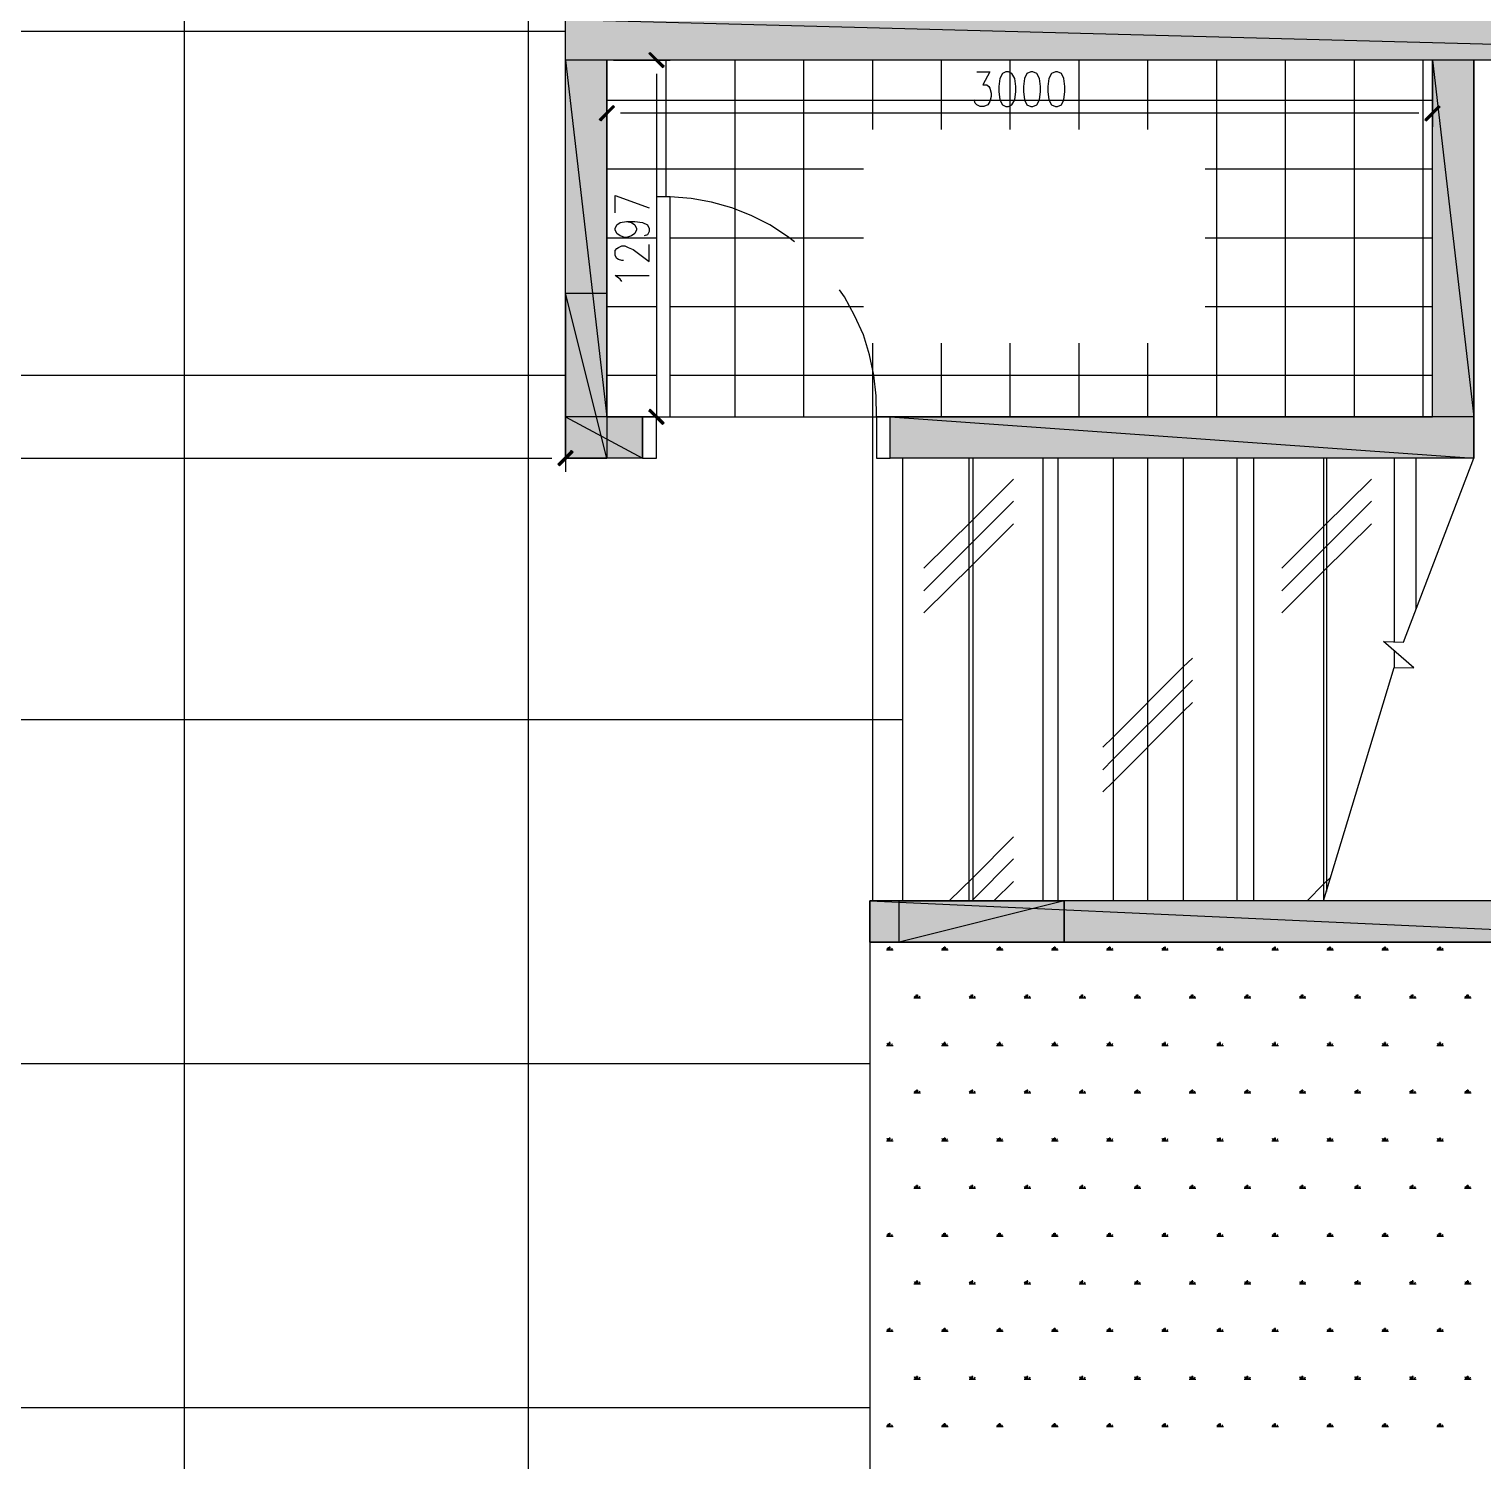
# Model space of a CAD drawing. Header units: millimetres. Extents: x -75 to 20144, y -75 to 30258.
# Drawn here: x 7629 to 12910, y 10694 to 15895 of the extents above; entities that cross this region are included whole.
import ezdxf

# ---------------------------------------------------------------- set-up
doc = ezdxf.new("R2010")
doc.units = ezdxf.units.MM
for name, color, linetype, true_color in [('SRC-FILLSTROKE-000000', 7, 'Continuous', 0x000000), ('SRC-STROKE-000000', 7, 'Continuous', 0x000000), ('SRC-STROKE-0000ff', 7, 'Continuous', 0x0000ff), ('SRC-STROKE-767676', 7, 'Continuous', 0x767676), ('SRC-STROKE-93278f', 7, 'Continuous', 0x93278f), ('SRC-STROKE-a953a0', 7, 'Continuous', 0xa953a0), ('SRC-STROKE-ff0000', 7, 'Continuous', 0xff0000), ('SRC-STROKE-ff00ff', 7, 'Continuous', 0xff00ff)]:
    doc.layers.add(name, color=color, linetype=linetype, true_color=true_color)

msp = doc.modelspace()

# ---------------------------------------------------------------- hatches: boundary and pattern name
at = {"layer": 'SRC-FILLSTROKE-000000', "true_color": 0x000000}
h = msp.add_hatch(color=7, dxfattribs=at)
h.dxf.hatch_style = 1
h.paths.add_polyline_path([(15144.9, 15930.1), (9577.8, 15930.1), (15144.9, 15782.1), (15144.9, 15930.1)])
h = msp.add_hatch(color=7, dxfattribs=at)
h.dxf.hatch_style = 1
h.paths.add_polyline_path([(9577.8, 15930.1), (15144.9, 15782.1), (9577.8, 15782.1), (9577.8, 15930.1)])
h = msp.add_hatch(color=7, dxfattribs=at)
h.dxf.hatch_style = 1
h.paths.add_polyline_path([(9935.7, 15760.1), (9879.8, 15806.1), (9885.8, 15810.1), (9935.7, 15760.1)])
h = msp.add_hatch(color=7, dxfattribs=at)
h.dxf.hatch_style = 1
h.paths.add_polyline_path([(9929.7, 15756.1), (9935.7, 15760.1), (9879.8, 15806.1), (9929.7, 15756.1)])
h = msp.add_hatch(color=7, dxfattribs=at)
h.dxf.hatch_style = 1
h.paths.add_polyline_path([(9727.8, 15782.1), (9577.8, 15782.1), (9727.8, 14486.3), (9727.8, 15782.1)])
h = msp.add_hatch(color=7, dxfattribs=at)
h.dxf.hatch_style = 1
h.paths.add_polyline_path([(9577.8, 15782.1), (9727.8, 14486.3), (9577.8, 14486.3), (9577.8, 15782.1)])
h = msp.add_hatch(color=7, dxfattribs=at)
h.dxf.hatch_style = 1
h.paths.add_polyline_path([(12877.3, 15782.1), (12727.3, 15782.1), (12877.3, 14486.3), (12877.3, 15782.1)])
h = msp.add_hatch(color=7, dxfattribs=at)
h.dxf.hatch_style = 1
h.paths.add_polyline_path([(12727.3, 15782.1), (12877.3, 14486.3), (12727.3, 14486.3), (12727.3, 15782.1)])
h = msp.add_hatch(color=7, dxfattribs=at)
h.dxf.hatch_style = 1
h.paths.add_polyline_path([(9749.8, 15616.2), (9705.8, 15562.2), (9699.8, 15566.2), (9749.8, 15616.2)])
h = msp.add_hatch(color=7, dxfattribs=at)
h.dxf.hatch_style = 1
h.paths.add_polyline_path([(9755.8, 15612.2), (9749.8, 15616.2), (9705.8, 15562.2), (9755.8, 15612.2)])
h = msp.add_hatch(color=7, dxfattribs=at)
h.dxf.hatch_style = 1
h.paths.add_polyline_path([(12699.3, 15566.2), (12705.3, 15562.2), (12749.3, 15616.2), (12699.3, 15566.2)])
h = msp.add_hatch(color=7, dxfattribs=at)
h.dxf.hatch_style = 1
h.paths.add_polyline_path([(12705.3, 15562.2), (12749.3, 15616.2), (12755.3, 15612.2), (12705.3, 15562.2)])
h = msp.add_hatch(color=7, dxfattribs=at)
h.dxf.hatch_style = 1
h.paths.add_polyline_path([(9577.8, 14336.4), (9727.8, 14336.4), (9577.8, 14936.3), (9577.8, 14336.4)])
h = msp.add_hatch(color=7, dxfattribs=at)
h.dxf.hatch_style = 1
h.paths.add_polyline_path([(9727.8, 14336.4), (9577.8, 14936.3), (9727.8, 14936.3), (9727.8, 14336.4)])
h = msp.add_hatch(color=7, dxfattribs=at)
h.dxf.hatch_style = 1
h.paths.add_polyline_path([(9857.8, 14486.3), (9577.8, 14486.3), (9857.8, 14336.4), (9857.8, 14486.3)])
h = msp.add_hatch(color=7, dxfattribs=at)
h.dxf.hatch_style = 1
h.paths.add_polyline_path([(9577.8, 14486.3), (9857.8, 14336.4), (9577.8, 14336.4), (9577.8, 14486.3)])
h = msp.add_hatch(color=7, dxfattribs=at)
h.dxf.hatch_style = 1
h.paths.add_polyline_path([(9885.8, 14514.3), (9879.8, 14508.3), (9935.7, 14464.4), (9885.8, 14514.3)])
h = msp.add_hatch(color=7, dxfattribs=at)
h.dxf.hatch_style = 1
h.paths.add_polyline_path([(9879.8, 14508.3), (9935.7, 14464.4), (9929.7, 14458.4), (9879.8, 14508.3)])
h = msp.add_hatch(color=7, dxfattribs=at)
h.dxf.hatch_style = 1
h.paths.add_polyline_path([(12877.3, 14486.3), (10757.6, 14486.3), (12877.3, 14336.4), (12877.3, 14486.3)])
h = msp.add_hatch(color=7, dxfattribs=at)
h.dxf.hatch_style = 1
h.paths.add_polyline_path([(10757.6, 14486.3), (12877.3, 14336.4), (10757.6, 14336.4), (10757.6, 14486.3)])
h = msp.add_hatch(color=7, dxfattribs=at)
h.dxf.hatch_style = 1
h.paths.add_polyline_path([(9549.8, 14314.4), (9555.8, 14308.4), (9599.8, 14364.4), (9549.8, 14314.4)])
h = msp.add_hatch(color=7, dxfattribs=at)
h.dxf.hatch_style = 1
h.paths.add_polyline_path([(9555.8, 14308.4), (9599.8, 14364.4), (9605.8, 14358.4), (9555.8, 14308.4)])
h = msp.add_hatch(color=7, dxfattribs=at)
h.dxf.hatch_style = 1
h.paths.add_polyline_path([(13965.1, 12728.6), (10683.6, 12728.6), (13965.1, 12578.7), (13965.1, 12728.6)])
h = msp.add_hatch(color=7, dxfattribs=at)
h.dxf.hatch_style = 1
h.paths.add_polyline_path([(10683.6, 12728.6), (13965.1, 12578.7), (10683.6, 12578.7), (10683.6, 12728.6)])
h = msp.add_hatch(color=7, dxfattribs=at)
h.dxf.hatch_style = 1
h.paths.add_polyline_path([(11389.5, 12578.7), (11389.5, 12728.6), (10789.6, 12578.7), (11389.5, 12578.7)])
h = msp.add_hatch(color=7, dxfattribs=at)
h.dxf.hatch_style = 1
h.paths.add_polyline_path([(11389.5, 12728.6), (10789.6, 12578.7), (10789.6, 12728.6), (11389.5, 12728.6)])

# ---------------------------------------------------------------- linework, layer by layer
at = {"layer": 'SRC-FILLSTROKE-000000'}
for points in [[(15144.9, 15930.1), (9577.8, 15930.1), (15144.9, 15782.1), (15144.9, 15930.1)], [(9577.8, 15930.1), (15144.9, 15782.1), (9577.8, 15782.1), (9577.8, 15930.1)], [(9935.7, 15760.1), (9879.8, 15806.1), (9885.8, 15810.1), (9935.7, 15760.1)], [(9929.7, 15756.1), (9935.7, 15760.1), (9879.8, 15806.1), (9929.7, 15756.1)], [(9727.8, 15782.1), (9577.8, 15782.1), (9727.8, 14486.3), (9727.8, 15782.1)], [(9577.8, 15782.1), (9727.8, 14486.3), (9577.8, 14486.3), (9577.8, 15782.1)], [(12877.3, 15782.1), (12727.3, 15782.1), (12877.3, 14486.3), (12877.3, 15782.1)], [(12727.3, 15782.1), (12877.3, 14486.3), (12727.3, 14486.3), (12727.3, 15782.1)], [(9749.8, 15616.2), (9705.8, 15562.2), (9699.8, 15566.2), (9749.8, 15616.2)], [(9755.8, 15612.2), (9749.8, 15616.2), (9705.8, 15562.2), (9755.8, 15612.2)], [(12699.3, 15566.2), (12705.3, 15562.2), (12749.3, 15616.2), (12699.3, 15566.2)], [(12705.3, 15562.2), (12749.3, 15616.2), (12755.3, 15612.2), (12705.3, 15562.2)], [(9577.8, 14336.4), (9727.8, 14336.4), (9577.8, 14936.3), (9577.8, 14336.4)], [(9727.8, 14336.4), (9577.8, 14936.3), (9727.8, 14936.3), (9727.8, 14336.4)], [(9857.8, 14486.3), (9577.8, 14486.3), (9857.8, 14336.4), (9857.8, 14486.3)], [(9577.8, 14486.3), (9857.8, 14336.4), (9577.8, 14336.4), (9577.8, 14486.3)], [(9885.8, 14514.3), (9879.8, 14508.3), (9935.7, 14464.4), (9885.8, 14514.3)], [(9879.8, 14508.3), (9935.7, 14464.4), (9929.7, 14458.4), (9879.8, 14508.3)], [(12877.3, 14486.3), (10757.6, 14486.3), (12877.3, 14336.4), (12877.3, 14486.3)], [(10757.6, 14486.3), (12877.3, 14336.4), (10757.6, 14336.4), (10757.6, 14486.3)], [(9549.8, 14314.4), (9555.8, 14308.4), (9599.8, 14364.4), (9549.8, 14314.4)], [(9555.8, 14308.4), (9599.8, 14364.4), (9605.8, 14358.4), (9555.8, 14308.4)], [(13965.1, 12728.6), (10683.6, 12728.6), (13965.1, 12578.7), (13965.1, 12728.6)], [(10683.6, 12728.6), (13965.1, 12578.7), (10683.6, 12578.7), (10683.6, 12728.6)], [(11389.5, 12578.7), (11389.5, 12728.6), (10789.6, 12578.7), (11389.5, 12578.7)], [(11389.5, 12728.6), (10789.6, 12578.7), (10789.6, 12728.6), (11389.5, 12728.6)]]:
    msp.add_lwpolyline(points, dxfattribs=at)
at = {"layer": 'SRC-STROKE-000000'}
for points in [[(14994.9, 17657.8), (14994.9, 17807.8), (15144.9, 17807.8), (15144.9, 15706.2), (14994.9, 15706.2), (14994.9, 15782.1), (12877.3, 15782.1), (12877.3, 14336.4), (12727.3, 14336.4), (10757.6, 14336.4), (10757.6, 14486.3), (12727.3, 14486.3), (12727.3, 15782.1), (9727.8, 15782.1), (9727.8, 14486.3), (9857.8, 14486.3), (9857.8, 14336.4), (9577.8, 14336.4), (9577.8, 17651.8), (9727.8, 17651.8), (9727.8, 17081.9), (9727.8, 15930.1), (14147.1, 15930.1), (14147.1, 18661.7)], [(9727.8, 15758.1), (9727.8, 15540.2)], [(9751.8, 15782.1), (9957.7, 15782.1)], [(11071.6, 15740.1), (11119.6, 15740.1), (11093.6, 15692.2), (11107.6, 15692.2), (11115.6, 15686.2), (11119.6, 15680.2), (11123.6, 15662.2), (11123.6, 15650.2), (11119.6, 15632.2), (11111.6, 15620.2), (11097.6, 15614.2), (11083.6, 15614.2), (11071.6, 15620.2), (11065.6, 15626.2), (11061.6, 15638.2)], [(11177.5, 15740.1), (11165.5, 15734.1), (11155.5, 15716.2), (11151.5, 15686.2), (11151.5, 15668.2), (11155.5, 15638.2), (11165.5, 15620.2), (11177.5, 15614.2), (11187.5, 15614.2), (11199.5, 15620.2), (11209.5, 15638.2), (11213.5, 15668.2), (11213.5, 15686.2), (11209.5, 15716.2), (11199.5, 15734.1), (11187.5, 15740.1), (11177.5, 15740.1)], [(11267.5, 15740.1), (11253.5, 15734.1), (11245.5, 15716.2), (11241.5, 15686.2), (11241.5, 15668.2), (11245.5, 15638.2), (11253.5, 15620.2), (11267.5, 15614.2), (11275.5, 15614.2), (11289.5, 15620.2), (11299.5, 15638.2), (11303.5, 15668.2), (11303.5, 15686.2), (11299.5, 15716.2), (11289.5, 15734.1), (11275.5, 15740.1), (11267.5, 15740.1)], [(11357.5, 15740.1), (11343.5, 15734.1), (11333.5, 15716.2), (11329.5, 15686.2), (11329.5, 15668.2), (11333.5, 15638.2), (11343.5, 15620.2), (11357.5, 15614.2), (11365.5, 15614.2), (11379.5, 15620.2), (11387.5, 15638.2), (11391.5, 15668.2), (11391.5, 15686.2), (11387.5, 15716.2), (11379.5, 15734.1), (11365.5, 15740.1), (11357.5, 15740.1)], [(12727.3, 15758.1), (12727.3, 15540.2)], [(9907.7, 15732.1), (9907.7, 14536.3)], [(12677.3, 15590.2), (9777.8, 15590.2)], [(9757.8, 15228.2), (9757.8, 15290.2), (9881.8, 15246.2)], [(9799.8, 15196.2), (9817.8, 15192.2), (9829.8, 15184.2), (9835.8, 15170.2), (9835.8, 15166.2), (9829.8, 15152.2), (9817.8, 15144.2), (9799.8, 15138.2), (9793.8, 15138.2), (9775.8, 15144.2), (9763.8, 15152.2), (9757.8, 15166.2), (9757.8, 15170.2), (9763.8, 15184.2), (9775.8, 15192.2), (9799.8, 15196.2), (9829.8, 15196.2), (9857.8, 15192.2), (9875.8, 15184.2), (9881.8, 15170.2), (9881.8, 15160.2), (9875.8, 15148.2), (9863.8, 15144.2)], [(9787.8, 15054.3), (9781.8, 15054.3), (9769.8, 15058.3), (9763.8, 15062.3), (9757.8, 15072.3), (9757.8, 15090.3), (9763.8, 15098.2), (9769.8, 15102.3), (9781.8, 15108.2), (9793.8, 15108.2), (9805.8, 15102.3), (9823.8, 15094.2), (9881.8, 15050.3), (9881.8, 15112.2)], [(9781.8, 14978.3), (9775.8, 14986.3), (9757.8, 15000.3), (9881.8, 15000.3)], [(9577.8, 14336.4), (9577.8, 14936.3), (9727.8, 14936.3), (9727.8, 14336.4), (9577.8, 14336.4)], [(9577.8, 14536.3), (9577.8, 14286.4)], [(9751.8, 14486.3), (9957.7, 14486.3)], [(3184.8, 14336.4), (9527.8, 14336.4)], [(12331.4, 12728.6), (12587.3, 13576.5), (12659.3, 13574.5), (12549.3, 13670.5), (12621.3, 13668.5), (12877.3, 14336.4)], [(12587.3, 13638.5), (12587.3, 13576.5)], [(13965.1, 12728.6), (10683.6, 12728.6), (10683.6, 12578.7), (13965.1, 12578.7), (13965.1, 12728.6)], [(11389.5, 12578.7), (10789.6, 12578.7), (10789.6, 12728.6), (11389.5, 12728.6), (11389.5, 12578.7)]]:
    msp.add_lwpolyline(points, dxfattribs=at)
at = {"layer": 'SRC-STROKE-0000ff'}
for points in [[(8194, 8959.2), (8194, 22267.1)], [(9443.8, 8959.2), (9443.8, 22267.1)], [(9577.8, 15886.1), (3134.8, 15886.1)], [(9577.8, 14636.3), (3134.8, 14636.3)], [(10693.6, 12728.6), (10693.6, 14486.3)], [(10801.6, 13386.5), (3134.8, 13386.5)], [(10683.6, 12136.7), (3134.8, 12136.7)], [(10683.6, 10886.9), (3134.8, 10886.9)]]:
    msp.add_lwpolyline(points, dxfattribs=at)
at = {"layer": 'SRC-STROKE-767676'}
for points in [[(9907.7, 14486.3), (9957.7, 14486.3), (9957.7, 15286.2), (9907.7, 15286.2), (9907.7, 14486.3)], [(10409.7, 15122.2), (10383.7, 15142.2), (10319.7, 15184.2), (10251.7, 15218.2), (10181.7, 15246.2), (10107.7, 15266.2), (10033.7, 15280.2), (9957.7, 15286.2)], [(10707.6, 14486.3), (10705.6, 14562.3), (10697.6, 14638.3), (10681.6, 14712.3), (10659.6, 14784.3), (10627.6, 14854.3), (10591.6, 14922.3), (10573.6, 14948.3)], [(9857.8, 14336.4), (9907.7, 14336.4), (9907.7, 14486.3), (9857.8, 14486.3), (9857.8, 14336.4)], [(10707.6, 14336.4), (10757.6, 14336.4), (10757.6, 14486.3), (10707.6, 14486.3), (10707.6, 14336.4)]]:
    msp.add_lwpolyline(points, dxfattribs=at)
at = {"layer": 'SRC-STROKE-93278f'}
for points in [[(10683.6, 12578.7), (14994.9, 12578.7), (14994.9, 8359.3), (13875.1, 8359.3), (13875.1, 8209.4), (14994.9, 8209.4), (14994.9, 7453.5), (14469, 7453.5), (14469, 6843.6), (11413.5, 6843.6), (11413.5, 7009.5), (10833.6, 7009.5), (10833.6, 8209.4), (11975.4, 8209.4), (11975.4, 8359.3), (3134.8, 8359.3), (3134.8, 8959.2)], [(10683.6, 12578.7), (10683.6, 9559.1)]]:
    msp.add_lwpolyline(points, dxfattribs=at)
at = {"layer": 'SRC-STROKE-a953a0'}
for points in [[(10743.6, 12550.7), (10767.6, 12550.7)], [(10749.6, 12550.7), (10745.6, 12556.7)], [(10751.6, 12550.7), (10751.6, 12560.7)], [(10755.6, 12550.7), (10755.6, 12562.7)], [(10757.6, 12550.7), (10757.6, 12560.7)], [(10761.6, 12550.7), (10765.6, 12556.7)], [(10943.6, 12550.7), (10967.6, 12550.7)], [(10949.6, 12550.7), (10945.6, 12556.7)], [(10951.6, 12550.7), (10951.6, 12560.7)], [(10955.6, 12550.7), (10955.6, 12562.7)], [(10957.6, 12550.7), (10957.6, 12560.7)], [(10961.6, 12550.7), (10965.6, 12556.7)], [(11143.6, 12550.7), (11167.5, 12550.7)], [(11149.5, 12550.7), (11145.6, 12556.7)], [(11151.5, 12550.7), (11151.5, 12560.7)], [(11155.5, 12550.7), (11155.5, 12562.7)], [(11157.5, 12550.7), (11157.5, 12560.7)], [(11161.5, 12550.7), (11165.5, 12556.7)], [(11343.5, 12550.7), (11367.5, 12550.7)], [(11349.5, 12550.7), (11345.5, 12556.7)], [(11351.5, 12550.7), (11351.5, 12560.7)], [(11355.5, 12550.7), (11355.5, 12562.7)], [(11357.5, 12550.7), (11357.5, 12560.7)], [(11361.5, 12550.7), (11365.5, 12556.7)], [(11543.5, 12550.7), (11567.5, 12550.7)], [(11549.5, 12550.7), (11545.5, 12556.7)], [(11551.5, 12550.7), (11551.5, 12560.7)], [(11555.5, 12550.7), (11555.5, 12562.7)], [(11557.5, 12550.7), (11557.5, 12560.7)], [(11561.5, 12550.7), (11565.5, 12556.7)], [(11743.5, 12550.7), (11767.5, 12550.7)], [(11749.5, 12550.7), (11745.5, 12556.7)], [(11751.5, 12550.7), (11751.5, 12560.7)], [(11755.5, 12550.7), (11755.5, 12562.7)], [(11757.5, 12550.7), (11757.5, 12560.7)], [(11761.5, 12550.7), (11765.5, 12556.7)], [(11943.4, 12550.7), (11967.4, 12550.7)], [(11949.4, 12550.7), (11945.4, 12556.7)], [(11951.4, 12550.7), (11951.4, 12560.7)], [(11955.4, 12550.7), (11955.4, 12562.7)], [(11957.4, 12550.7), (11957.4, 12560.7)], [(11961.4, 12550.7), (11965.4, 12556.7)], [(12143.4, 12550.7), (12167.4, 12550.7)], [(12149.4, 12550.7), (12145.4, 12556.7)], [(12151.4, 12550.7), (12151.4, 12560.7)], [(12155.4, 12550.7), (12155.4, 12562.7)], [(12157.4, 12550.7), (12157.4, 12560.7)], [(12161.4, 12550.7), (12165.4, 12556.7)], [(12343.4, 12550.7), (12367.4, 12550.7)], [(12349.4, 12550.7), (12345.4, 12556.7)], [(12351.4, 12550.7), (12351.4, 12560.7)], [(12355.4, 12550.7), (12355.4, 12562.7)], [(12357.4, 12550.7), (12357.4, 12560.7)], [(12361.4, 12550.7), (12365.4, 12556.7)], [(12543.3, 12550.7), (12567.3, 12550.7)], [(12549.3, 12550.7), (12545.3, 12556.7)], [(12551.3, 12550.7), (12551.3, 12560.7)], [(12555.3, 12550.7), (12555.3, 12562.7)], [(12557.3, 12550.7), (12557.3, 12560.7)], [(12561.3, 12550.7), (12565.3, 12556.7)], [(12743.3, 12550.7), (12767.3, 12550.7)], [(12749.3, 12550.7), (12745.3, 12556.7)], [(12751.3, 12550.7), (12751.3, 12560.7)], [(12755.3, 12550.7), (12755.3, 12562.7)], [(12757.3, 12550.7), (12757.3, 12560.7)], [(12761.3, 12550.7), (12765.3, 12556.7)], [(10843.6, 12376.7), (10867.6, 12376.7)], [(10849.6, 12376.7), (10845.6, 12382.7)], [(10851.6, 12376.7), (10851.6, 12386.7)], [(10855.6, 12376.7), (10855.6, 12388.7)], [(10857.6, 12376.7), (10857.6, 12386.7)], [(10861.6, 12376.7), (10865.6, 12382.7)], [(11043.6, 12376.7), (11067.6, 12376.7)], [(11049.6, 12376.7), (11045.6, 12382.7)], [(11051.6, 12376.7), (11051.6, 12386.7)], [(11055.6, 12376.7), (11055.6, 12388.7)], [(11057.6, 12376.7), (11057.6, 12386.7)], [(11061.6, 12376.7), (11065.6, 12382.7)], [(11243.5, 12376.7), (11267.5, 12376.7)], [(11249.5, 12376.7), (11245.5, 12382.7)], [(11251.5, 12376.7), (11251.5, 12386.7)], [(11255.5, 12376.7), (11255.5, 12388.7)], [(11257.5, 12376.7), (11257.5, 12386.7)], [(11261.5, 12376.7), (11265.5, 12382.7)], [(11443.5, 12376.7), (11467.5, 12376.7)], [(11449.5, 12376.7), (11445.5, 12382.7)], [(11451.5, 12376.7), (11451.5, 12386.7)], [(11455.5, 12376.7), (11455.5, 12388.7)], [(11457.5, 12376.7), (11457.5, 12386.7)], [(11461.5, 12376.7), (11465.5, 12382.7)], [(11643.5, 12376.7), (11667.5, 12376.7)], [(11649.5, 12376.7), (11645.5, 12382.7)], [(11651.5, 12376.7), (11651.5, 12386.7)], [(11655.5, 12376.7), (11655.5, 12388.7)], [(11657.5, 12376.7), (11657.5, 12386.7)], [(11661.5, 12376.7), (11665.5, 12382.7)], [(11843.4, 12376.7), (11867.4, 12376.7)], [(11849.4, 12376.7), (11845.4, 12382.7)], [(11851.4, 12376.7), (11851.4, 12386.7)], [(11855.4, 12376.7), (11855.4, 12388.7)], [(11857.4, 12376.7), (11857.4, 12386.7)], [(11861.4, 12376.7), (11865.4, 12382.7)], [(12043.4, 12376.7), (12067.4, 12376.7)], [(12049.4, 12376.7), (12045.4, 12382.7)], [(12051.4, 12376.7), (12051.4, 12386.7)], [(12055.4, 12376.7), (12055.4, 12388.7)], [(12057.4, 12376.7), (12057.4, 12386.7)], [(12061.4, 12376.7), (12065.4, 12382.7)], [(12243.4, 12376.7), (12267.4, 12376.7)], [(12249.4, 12376.7), (12245.4, 12382.7)], [(12251.4, 12376.7), (12251.4, 12386.7)], [(12255.4, 12376.7), (12255.4, 12388.7)], [(12257.4, 12376.7), (12257.4, 12386.7)], [(12261.4, 12376.7), (12265.4, 12382.7)], [(12443.3, 12376.7), (12467.3, 12376.7)], [(12449.3, 12376.7), (12445.3, 12382.7)], [(12451.3, 12376.7), (12451.3, 12386.7)], [(12455.3, 12376.7), (12455.3, 12388.7)], [(12457.3, 12376.7), (12457.3, 12386.7)], [(12461.3, 12376.7), (12465.3, 12382.7)], [(12643.3, 12376.7), (12667.3, 12376.7)], [(12649.3, 12376.7), (12645.3, 12382.7)], [(12651.3, 12376.7), (12651.3, 12386.7)], [(12655.3, 12376.7), (12655.3, 12388.7)], [(12657.3, 12376.7), (12657.3, 12386.7)], [(12661.3, 12376.7), (12665.3, 12382.7)], [(12843.3, 12376.7), (12867.3, 12376.7)], [(12849.3, 12376.7), (12845.3, 12382.7)], [(12851.3, 12376.7), (12851.3, 12386.7)], [(12855.3, 12376.7), (12855.3, 12388.7)], [(12857.3, 12376.7), (12857.3, 12386.7)], [(12861.3, 12376.7), (12865.3, 12382.7)], [(10743.6, 12202.7), (10767.6, 12202.7)], [(10749.6, 12202.7), (10745.6, 12210.7)], [(10751.6, 12202.7), (10751.6, 12212.7)], [(10755.6, 12202.7), (10755.6, 12216.7)], [(10757.6, 12202.7), (10757.6, 12212.7)], [(10761.6, 12202.7), (10765.6, 12210.7)], [(10943.6, 12202.7), (10967.6, 12202.7)], [(10949.6, 12202.7), (10945.6, 12210.7)], [(10951.6, 12202.7), (10951.6, 12212.7)], [(10955.6, 12202.7), (10955.6, 12216.7)], [(10957.6, 12202.7), (10957.6, 12212.7)], [(10961.6, 12202.7), (10965.6, 12210.7)], [(11143.6, 12202.7), (11167.5, 12202.7)], [(11149.5, 12202.7), (11145.6, 12210.7)], [(11151.5, 12202.7), (11151.5, 12212.7)], [(11155.5, 12202.7), (11155.5, 12216.7)], [(11157.5, 12202.7), (11157.5, 12212.7)], [(11161.5, 12202.7), (11165.5, 12210.7)], [(11343.5, 12202.7), (11367.5, 12202.7)], [(11349.5, 12202.7), (11345.5, 12210.7)], [(11351.5, 12202.7), (11351.5, 12212.7)], [(11355.5, 12202.7), (11355.5, 12216.7)], [(11357.5, 12202.7), (11357.5, 12212.7)], [(11361.5, 12202.7), (11365.5, 12210.7)], [(11543.5, 12202.7), (11567.5, 12202.7)], [(11549.5, 12202.7), (11545.5, 12210.7)], [(11551.5, 12202.7), (11551.5, 12212.7)], [(11555.5, 12202.7), (11555.5, 12216.7)], [(11557.5, 12202.7), (11557.5, 12212.7)], [(11561.5, 12202.7), (11565.5, 12210.7)], [(11743.5, 12202.7), (11767.5, 12202.7)], [(11749.5, 12202.7), (11745.5, 12210.7)], [(11751.5, 12202.7), (11751.5, 12212.7)], [(11755.5, 12202.7), (11755.5, 12216.7)], [(11757.5, 12202.7), (11757.5, 12212.7)], [(11761.5, 12202.7), (11765.5, 12210.7)], [(11943.4, 12202.7), (11967.4, 12202.7)], [(11949.4, 12202.7), (11945.4, 12210.7)], [(11951.4, 12202.7), (11951.4, 12212.7)], [(11955.4, 12202.7), (11955.4, 12216.7)], [(11957.4, 12202.7), (11957.4, 12212.7)], [(11961.4, 12202.7), (11965.4, 12210.7)], [(12143.4, 12202.7), (12167.4, 12202.7)], [(12149.4, 12202.7), (12145.4, 12210.7)], [(12151.4, 12202.7), (12151.4, 12212.7)], [(12155.4, 12202.7), (12155.4, 12216.7)], [(12157.4, 12202.7), (12157.4, 12212.7)], [(12161.4, 12202.7), (12165.4, 12210.7)], [(12343.4, 12202.7), (12367.4, 12202.7)], [(12349.4, 12202.7), (12345.4, 12210.7)], [(12351.4, 12202.7), (12351.4, 12212.7)], [(12355.4, 12202.7), (12355.4, 12216.7)], [(12357.4, 12202.7), (12357.4, 12212.7)], [(12361.4, 12202.7), (12365.4, 12210.7)], [(12543.3, 12202.7), (12567.3, 12202.7)], [(12549.3, 12202.7), (12545.3, 12210.7)], [(12551.3, 12202.7), (12551.3, 12212.7)], [(12555.3, 12202.7), (12555.3, 12216.7)], [(12557.3, 12202.7), (12557.3, 12212.7)], [(12561.3, 12202.7), (12565.3, 12210.7)], [(12743.3, 12202.7), (12767.3, 12202.7)], [(12749.3, 12202.7), (12745.3, 12210.7)], [(12751.3, 12202.7), (12751.3, 12212.7)], [(12755.3, 12202.7), (12755.3, 12216.7)], [(12757.3, 12202.7), (12757.3, 12212.7)], [(12761.3, 12202.7), (12765.3, 12210.7)], [(10855.6, 12030.7), (10855.6, 12042.7)], [(11055.6, 12030.7), (11055.6, 12042.7)], [(11255.5, 12030.7), (11255.5, 12042.7)], [(11455.5, 12030.7), (11455.5, 12042.7)], [(11655.5, 12030.7), (11655.5, 12042.7)], [(11855.4, 12030.7), (11855.4, 12042.7)], [(12055.4, 12030.7), (12055.4, 12042.7)], [(12255.4, 12030.7), (12255.4, 12042.7)], [(12455.3, 12030.7), (12455.3, 12042.7)], [(12655.3, 12030.7), (12655.3, 12042.7)], [(12855.3, 12030.7), (12855.3, 12042.7)], [(10843.6, 12030.7), (10867.6, 12030.7)], [(10849.6, 12030.7), (10845.6, 12036.7)], [(10851.6, 12030.7), (10851.6, 12040.7)], [(10857.6, 12030.7), (10857.6, 12040.7)], [(10861.6, 12030.7), (10865.6, 12036.7)], [(11043.6, 12030.7), (11067.6, 12030.7)], [(11049.6, 12030.7), (11045.6, 12036.7)], [(11051.6, 12030.7), (11051.6, 12040.7)], [(11057.6, 12030.7), (11057.6, 12040.7)], [(11061.6, 12030.7), (11065.6, 12036.7)], [(11243.5, 12030.7), (11267.5, 12030.7)], [(11249.5, 12030.7), (11245.5, 12036.7)], [(11251.5, 12030.7), (11251.5, 12040.7)], [(11257.5, 12030.7), (11257.5, 12040.7)], [(11261.5, 12030.7), (11265.5, 12036.7)], [(11443.5, 12030.7), (11467.5, 12030.7)], [(11449.5, 12030.7), (11445.5, 12036.7)], [(11451.5, 12030.7), (11451.5, 12040.7)], [(11457.5, 12030.7), (11457.5, 12040.7)], [(11461.5, 12030.7), (11465.5, 12036.7)], [(11643.5, 12030.7), (11667.5, 12030.7)], [(11649.5, 12030.7), (11645.5, 12036.7)], [(11651.5, 12030.7), (11651.5, 12040.7)], [(11657.5, 12030.7), (11657.5, 12040.7)], [(11661.5, 12030.7), (11665.5, 12036.7)], [(11843.4, 12030.7), (11867.4, 12030.7)], [(11849.4, 12030.7), (11845.4, 12036.7)], [(11851.4, 12030.7), (11851.4, 12040.7)], [(11857.4, 12030.7), (11857.4, 12040.7)], [(11861.4, 12030.7), (11865.4, 12036.7)], [(12043.4, 12030.7), (12067.4, 12030.7)], [(12049.4, 12030.7), (12045.4, 12036.7)], [(12051.4, 12030.7), (12051.4, 12040.7)], [(12057.4, 12030.7), (12057.4, 12040.7)], [(12061.4, 12030.7), (12065.4, 12036.7)], [(12243.4, 12030.7), (12267.4, 12030.7)], [(12249.4, 12030.7), (12245.4, 12036.7)], [(12251.4, 12030.7), (12251.4, 12040.7)], [(12257.4, 12030.7), (12257.4, 12040.7)], [(12261.4, 12030.7), (12265.4, 12036.7)], [(12443.3, 12030.7), (12467.3, 12030.7)], [(12449.3, 12030.7), (12445.3, 12036.7)], [(12451.3, 12030.7), (12451.3, 12040.7)], [(12457.3, 12030.7), (12457.3, 12040.7)], [(12461.3, 12030.7), (12465.3, 12036.7)], [(12643.3, 12030.7), (12667.3, 12030.7)], [(12649.3, 12030.7), (12645.3, 12036.7)], [(12651.3, 12030.7), (12651.3, 12040.7)], [(12657.3, 12030.7), (12657.3, 12040.7)], [(12661.3, 12030.7), (12665.3, 12036.7)], [(12843.3, 12030.7), (12867.3, 12030.7)], [(12849.3, 12030.7), (12845.3, 12036.7)], [(12851.3, 12030.7), (12851.3, 12040.7)], [(12857.3, 12030.7), (12857.3, 12040.7)], [(12861.3, 12030.7), (12865.3, 12036.7)], [(10743.6, 11856.8), (10767.6, 11856.8)], [(10749.6, 11856.8), (10745.6, 11864.8)], [(10751.6, 11856.8), (10751.6, 11866.8)], [(10755.6, 11856.8), (10755.6, 11868.8)], [(10757.6, 11856.8), (10757.6, 11866.8)], [(10761.6, 11856.8), (10765.6, 11864.8)], [(10943.6, 11856.8), (10967.6, 11856.8)], [(10949.6, 11856.8), (10945.6, 11864.8)], [(10951.6, 11856.8), (10951.6, 11866.8)], [(10955.6, 11856.8), (10955.6, 11868.8)], [(10957.6, 11856.8), (10957.6, 11866.8)], [(10961.6, 11856.8), (10965.6, 11864.8)], [(11143.6, 11856.8), (11167.5, 11856.8)], [(11149.5, 11856.8), (11145.6, 11864.8)], [(11151.5, 11856.8), (11151.5, 11866.8)], [(11155.5, 11856.8), (11155.5, 11868.8)], [(11157.5, 11856.8), (11157.5, 11866.8)], [(11161.5, 11856.8), (11165.5, 11864.8)], [(11343.5, 11856.8), (11367.5, 11856.8)], [(11349.5, 11856.8), (11345.5, 11864.8)], [(11351.5, 11856.8), (11351.5, 11866.8)], [(11355.5, 11856.8), (11355.5, 11868.8)], [(11357.5, 11856.8), (11357.5, 11866.8)], [(11361.5, 11856.8), (11365.5, 11864.8)], [(11543.5, 11856.8), (11567.5, 11856.8)], [(11549.5, 11856.8), (11545.5, 11864.8)], [(11551.5, 11856.8), (11551.5, 11866.8)], [(11555.5, 11856.8), (11555.5, 11868.8)], [(11557.5, 11856.8), (11557.5, 11866.8)], [(11561.5, 11856.8), (11565.5, 11864.8)], [(11743.5, 11856.8), (11767.5, 11856.8)], [(11749.5, 11856.8), (11745.5, 11864.8)], [(11751.5, 11856.8), (11751.5, 11866.8)], [(11755.5, 11856.8), (11755.5, 11868.8)], [(11757.5, 11856.8), (11757.5, 11866.8)], [(11761.5, 11856.8), (11765.5, 11864.8)], [(11943.4, 11856.8), (11967.4, 11856.8)], [(11949.4, 11856.8), (11945.4, 11864.8)], [(11951.4, 11856.8), (11951.4, 11866.8)], [(11955.4, 11856.8), (11955.4, 11868.8)], [(11957.4, 11856.8), (11957.4, 11866.8)], [(11961.4, 11856.8), (11965.4, 11864.8)], [(12143.4, 11856.8), (12167.4, 11856.8)], [(12149.4, 11856.8), (12145.4, 11864.8)], [(12151.4, 11856.8), (12151.4, 11866.8)], [(12155.4, 11856.8), (12155.4, 11868.8)], [(12157.4, 11856.8), (12157.4, 11866.8)], [(12161.4, 11856.8), (12165.4, 11864.8)], [(12343.4, 11856.8), (12367.4, 11856.8)], [(12349.4, 11856.8), (12345.4, 11864.8)], [(12351.4, 11856.8), (12351.4, 11866.8)], [(12355.4, 11856.8), (12355.4, 11868.8)], [(12357.4, 11856.8), (12357.4, 11866.8)], [(12361.4, 11856.8), (12365.4, 11864.8)], [(12543.3, 11856.8), (12567.3, 11856.8)], [(12549.3, 11856.8), (12545.3, 11864.8)], [(12551.3, 11856.8), (12551.3, 11866.8)], [(12555.3, 11856.8), (12555.3, 11868.8)], [(12557.3, 11856.8), (12557.3, 11866.8)], [(12561.3, 11856.8), (12565.3, 11864.8)], [(12743.3, 11856.8), (12767.3, 11856.8)], [(12749.3, 11856.8), (12745.3, 11864.8)], [(12751.3, 11856.8), (12751.3, 11866.8)], [(12755.3, 11856.8), (12755.3, 11868.8)], [(12757.3, 11856.8), (12757.3, 11866.8)], [(12761.3, 11856.8), (12765.3, 11864.8)], [(10843.6, 11684.8), (10867.6, 11684.8)], [(10849.6, 11684.8), (10845.6, 11690.8)], [(10851.6, 11684.8), (10851.6, 11694.8)], [(10855.6, 11684.8), (10855.6, 11696.8)], [(10857.6, 11684.8), (10857.6, 11694.8)], [(10861.6, 11684.8), (10865.6, 11690.8)], [(11043.6, 11684.8), (11067.6, 11684.8)], [(11049.6, 11684.8), (11045.6, 11690.8)], [(11051.6, 11684.8), (11051.6, 11694.8)], [(11055.6, 11684.8), (11055.6, 11696.8)], [(11057.6, 11684.8), (11057.6, 11694.8)], [(11061.6, 11684.8), (11065.6, 11690.8)], [(11243.5, 11684.8), (11267.5, 11684.8)], [(11249.5, 11684.8), (11245.5, 11690.8)], [(11251.5, 11684.8), (11251.5, 11694.8)], [(11255.5, 11684.8), (11255.5, 11696.8)], [(11257.5, 11684.8), (11257.5, 11694.8)], [(11261.5, 11684.8), (11265.5, 11690.8)], [(11443.5, 11684.8), (11467.5, 11684.8)], [(11449.5, 11684.8), (11445.5, 11690.8)], [(11451.5, 11684.8), (11451.5, 11694.8)], [(11455.5, 11684.8), (11455.5, 11696.8)], [(11457.5, 11684.8), (11457.5, 11694.8)], [(11461.5, 11684.8), (11465.5, 11690.8)], [(11643.5, 11684.8), (11667.5, 11684.8)], [(11649.5, 11684.8), (11645.5, 11690.8)], [(11651.5, 11684.8), (11651.5, 11694.8)], [(11655.5, 11684.8), (11655.5, 11696.8)], [(11657.5, 11684.8), (11657.5, 11694.8)], [(11661.5, 11684.8), (11665.5, 11690.8)], [(11843.4, 11684.8), (11867.4, 11684.8)], [(11849.4, 11684.8), (11845.4, 11690.8)], [(11851.4, 11684.8), (11851.4, 11694.8)], [(11855.4, 11684.8), (11855.4, 11696.8)], [(11857.4, 11684.8), (11857.4, 11694.8)], [(11861.4, 11684.8), (11865.4, 11690.8)], [(12043.4, 11684.8), (12067.4, 11684.8)], [(12049.4, 11684.8), (12045.4, 11690.8)], [(12051.4, 11684.8), (12051.4, 11694.8)], [(12055.4, 11684.8), (12055.4, 11696.8)], [(12057.4, 11684.8), (12057.4, 11694.8)], [(12061.4, 11684.8), (12065.4, 11690.8)], [(12243.4, 11684.8), (12267.4, 11684.8)], [(12249.4, 11684.8), (12245.4, 11690.8)], [(12251.4, 11684.8), (12251.4, 11694.8)], [(12255.4, 11684.8), (12255.4, 11696.8)], [(12257.4, 11684.8), (12257.4, 11694.8)], [(12261.4, 11684.8), (12265.4, 11690.8)], [(12443.3, 11684.8), (12467.3, 11684.8)], [(12449.3, 11684.8), (12445.3, 11690.8)], [(12451.3, 11684.8), (12451.3, 11694.8)], [(12455.3, 11684.8), (12455.3, 11696.8)], [(12457.3, 11684.8), (12457.3, 11694.8)], [(12461.3, 11684.8), (12465.3, 11690.8)], [(12643.3, 11684.8), (12667.3, 11684.8)], [(12649.3, 11684.8), (12645.3, 11690.8)], [(12651.3, 11684.8), (12651.3, 11694.8)], [(12655.3, 11684.8), (12655.3, 11696.8)], [(12657.3, 11684.8), (12657.3, 11694.8)], [(12661.3, 11684.8), (12665.3, 11690.8)], [(12843.3, 11684.8), (12867.3, 11684.8)], [(12849.3, 11684.8), (12845.3, 11690.8)], [(12851.3, 11684.8), (12851.3, 11694.8)], [(12855.3, 11684.8), (12855.3, 11696.8)], [(12857.3, 11684.8), (12857.3, 11694.8)], [(12861.3, 11684.8), (12865.3, 11690.8)], [(10749.6, 11510.8), (10745.6, 11516.8)], [(10751.6, 11510.8), (10751.6, 11520.8)], [(10755.6, 11510.8), (10755.6, 11522.8)], [(10757.6, 11510.8), (10757.6, 11520.8)], [(10761.6, 11510.8), (10765.6, 11516.8)], [(10949.6, 11510.8), (10945.6, 11516.8)], [(10951.6, 11510.8), (10951.6, 11520.8)], [(10955.6, 11510.8), (10955.6, 11522.8)], [(10957.6, 11510.8), (10957.6, 11520.8)], [(10961.6, 11510.8), (10965.6, 11516.8)], [(11149.5, 11510.8), (11145.6, 11516.8)], [(11151.5, 11510.8), (11151.5, 11520.8)], [(11155.5, 11510.8), (11155.5, 11522.8)], [(11157.5, 11510.8), (11157.5, 11520.8)], [(11161.5, 11510.8), (11165.5, 11516.8)], [(11349.5, 11510.8), (11345.5, 11516.8)], [(11351.5, 11510.8), (11351.5, 11520.8)], [(11355.5, 11510.8), (11355.5, 11522.8)], [(11357.5, 11510.8), (11357.5, 11520.8)], [(11361.5, 11510.8), (11365.5, 11516.8)], [(11549.5, 11510.8), (11545.5, 11516.8)], [(11551.5, 11510.8), (11551.5, 11520.8)], [(11555.5, 11510.8), (11555.5, 11522.8)], [(11557.5, 11510.8), (11557.5, 11520.8)], [(11561.5, 11510.8), (11565.5, 11516.8)], [(11749.5, 11510.8), (11745.5, 11516.8)], [(11751.5, 11510.8), (11751.5, 11520.8)], [(11755.5, 11510.8), (11755.5, 11522.8)], [(11757.5, 11510.8), (11757.5, 11520.8)], [(11761.5, 11510.8), (11765.5, 11516.8)], [(11949.4, 11510.8), (11945.4, 11516.8)], [(11951.4, 11510.8), (11951.4, 11520.8)], [(11955.4, 11510.8), (11955.4, 11522.8)], [(11957.4, 11510.8), (11957.4, 11520.8)], [(11961.4, 11510.8), (11965.4, 11516.8)], [(12149.4, 11510.8), (12145.4, 11516.8)], [(12151.4, 11510.8), (12151.4, 11520.8)], [(12155.4, 11510.8), (12155.4, 11522.8)], [(12157.4, 11510.8), (12157.4, 11520.8)], [(12161.4, 11510.8), (12165.4, 11516.8)], [(12349.4, 11510.8), (12345.4, 11516.8)], [(12351.4, 11510.8), (12351.4, 11520.8)], [(12355.4, 11510.8), (12355.4, 11522.8)], [(12357.4, 11510.8), (12357.4, 11520.8)], [(12361.4, 11510.8), (12365.4, 11516.8)], [(12549.3, 11510.8), (12545.3, 11516.8)], [(12551.3, 11510.8), (12551.3, 11520.8)], [(12555.3, 11510.8), (12555.3, 11522.8)], [(12557.3, 11510.8), (12557.3, 11520.8)], [(12561.3, 11510.8), (12565.3, 11516.8)], [(12749.3, 11510.8), (12745.3, 11516.8)], [(12751.3, 11510.8), (12751.3, 11520.8)], [(12755.3, 11510.8), (12755.3, 11522.8)], [(12757.3, 11510.8), (12757.3, 11520.8)], [(12761.3, 11510.8), (12765.3, 11516.8)], [(10743.6, 11510.8), (10767.6, 11510.8)], [(10943.6, 11510.8), (10967.6, 11510.8)], [(11143.6, 11510.8), (11167.5, 11510.8)], [(11343.5, 11510.8), (11367.5, 11510.8)], [(11543.5, 11510.8), (11567.5, 11510.8)], [(11743.5, 11510.8), (11767.5, 11510.8)], [(11943.4, 11510.8), (11967.4, 11510.8)], [(12143.4, 11510.8), (12167.4, 11510.8)], [(12343.4, 11510.8), (12367.4, 11510.8)], [(12543.3, 11510.8), (12567.3, 11510.8)], [(12743.3, 11510.8), (12767.3, 11510.8)], [(10843.6, 11336.9), (10867.6, 11336.9)], [(10849.6, 11336.9), (10845.6, 11344.8)], [(10851.6, 11336.9), (10851.6, 11346.8)], [(10855.6, 11336.9), (10855.6, 11350.9)], [(10857.6, 11336.9), (10857.6, 11346.8)], [(10861.6, 11336.9), (10865.6, 11344.8)], [(11043.6, 11336.9), (11067.6, 11336.9)], [(11049.6, 11336.9), (11045.6, 11344.8)], [(11051.6, 11336.9), (11051.6, 11346.8)], [(11055.6, 11336.9), (11055.6, 11350.9)], [(11057.6, 11336.9), (11057.6, 11346.8)], [(11061.6, 11336.9), (11065.6, 11344.8)], [(11243.5, 11336.9), (11267.5, 11336.9)], [(11249.5, 11336.9), (11245.5, 11344.8)], [(11251.5, 11336.9), (11251.5, 11346.8)], [(11255.5, 11336.9), (11255.5, 11350.9)], [(11257.5, 11336.9), (11257.5, 11346.8)], [(11261.5, 11336.9), (11265.5, 11344.8)], [(11443.5, 11336.9), (11467.5, 11336.9)], [(11449.5, 11336.9), (11445.5, 11344.8)], [(11451.5, 11336.9), (11451.5, 11346.8)], [(11455.5, 11336.9), (11455.5, 11350.9)], [(11457.5, 11336.9), (11457.5, 11346.8)], [(11461.5, 11336.9), (11465.5, 11344.8)], [(11643.5, 11336.9), (11667.5, 11336.9)], [(11649.5, 11336.9), (11645.5, 11344.8)], [(11651.5, 11336.9), (11651.5, 11346.8)], [(11655.5, 11336.9), (11655.5, 11350.9)], [(11657.5, 11336.9), (11657.5, 11346.8)], [(11661.5, 11336.9), (11665.5, 11344.8)], [(11843.4, 11336.9), (11867.4, 11336.9)], [(11849.4, 11336.9), (11845.4, 11344.8)], [(11851.4, 11336.9), (11851.4, 11346.8)], [(11855.4, 11336.9), (11855.4, 11350.9)], [(11857.4, 11336.9), (11857.4, 11346.8)], [(11861.4, 11336.9), (11865.4, 11344.8)], [(12043.4, 11336.9), (12067.4, 11336.9)], [(12049.4, 11336.9), (12045.4, 11344.8)], [(12051.4, 11336.9), (12051.4, 11346.8)], [(12055.4, 11336.9), (12055.4, 11350.9)], [(12057.4, 11336.9), (12057.4, 11346.8)], [(12061.4, 11336.9), (12065.4, 11344.8)], [(12243.4, 11336.9), (12267.4, 11336.9)], [(12249.4, 11336.9), (12245.4, 11344.8)], [(12251.4, 11336.9), (12251.4, 11346.8)], [(12255.4, 11336.9), (12255.4, 11350.9)], [(12257.4, 11336.9), (12257.4, 11346.8)], [(12261.4, 11336.9), (12265.4, 11344.8)], [(12443.3, 11336.9), (12467.3, 11336.9)], [(12449.3, 11336.9), (12445.3, 11344.8)], [(12451.3, 11336.9), (12451.3, 11346.8)], [(12455.3, 11336.9), (12455.3, 11350.9)], [(12457.3, 11336.9), (12457.3, 11346.8)], [(12461.3, 11336.9), (12465.3, 11344.8)], [(12643.3, 11336.9), (12667.3, 11336.9)], [(12649.3, 11336.9), (12645.3, 11344.8)], [(12651.3, 11336.9), (12651.3, 11346.8)], [(12655.3, 11336.9), (12655.3, 11350.9)], [(12657.3, 11336.9), (12657.3, 11346.8)], [(12661.3, 11336.9), (12665.3, 11344.8)], [(12843.3, 11336.9), (12867.3, 11336.9)], [(12849.3, 11336.9), (12845.3, 11344.8)], [(12851.3, 11336.9), (12851.3, 11346.8)], [(12855.3, 11336.9), (12855.3, 11350.9)], [(12857.3, 11336.9), (12857.3, 11346.8)], [(12861.3, 11336.9), (12865.3, 11344.8)], [(10743.6, 11164.9), (10767.6, 11164.9)], [(10749.6, 11164.9), (10745.6, 11170.9)], [(10751.6, 11164.9), (10751.6, 11174.9)], [(10755.6, 11164.9), (10755.6, 11176.9)], [(10757.6, 11164.9), (10757.6, 11174.9)], [(10761.6, 11164.9), (10765.6, 11170.9)], [(10943.6, 11164.9), (10967.6, 11164.9)], [(10949.6, 11164.9), (10945.6, 11170.9)], [(10951.6, 11164.9), (10951.6, 11174.9)], [(10955.6, 11164.9), (10955.6, 11176.9)], [(10957.6, 11164.9), (10957.6, 11174.9)], [(10961.6, 11164.9), (10965.6, 11170.9)], [(11143.6, 11164.9), (11167.5, 11164.9)], [(11149.5, 11164.9), (11145.6, 11170.9)], [(11151.5, 11164.9), (11151.5, 11174.9)], [(11155.5, 11164.9), (11155.5, 11176.9)], [(11157.5, 11164.9), (11157.5, 11174.9)], [(11161.5, 11164.9), (11165.5, 11170.9)], [(11343.5, 11164.9), (11367.5, 11164.9)], [(11349.5, 11164.9), (11345.5, 11170.9)], [(11351.5, 11164.9), (11351.5, 11174.9)], [(11355.5, 11164.9), (11355.5, 11176.9)], [(11357.5, 11164.9), (11357.5, 11174.9)], [(11361.5, 11164.9), (11365.5, 11170.9)], [(11543.5, 11164.9), (11567.5, 11164.9)], [(11549.5, 11164.9), (11545.5, 11170.9)], [(11551.5, 11164.9), (11551.5, 11174.9)], [(11555.5, 11164.9), (11555.5, 11176.9)], [(11557.5, 11164.9), (11557.5, 11174.9)], [(11561.5, 11164.9), (11565.5, 11170.9)], [(11743.5, 11164.9), (11767.5, 11164.9)], [(11749.5, 11164.9), (11745.5, 11170.9)], [(11751.5, 11164.9), (11751.5, 11174.9)], [(11755.5, 11164.9), (11755.5, 11176.9)], [(11757.5, 11164.9), (11757.5, 11174.9)], [(11761.5, 11164.9), (11765.5, 11170.9)], [(11943.4, 11164.9), (11967.4, 11164.9)], [(11949.4, 11164.9), (11945.4, 11170.9)], [(11951.4, 11164.9), (11951.4, 11174.9)], [(11955.4, 11164.9), (11955.4, 11176.9)], [(11957.4, 11164.9), (11957.4, 11174.9)], [(11961.4, 11164.9), (11965.4, 11170.9)], [(12143.4, 11164.9), (12167.4, 11164.9)], [(12149.4, 11164.9), (12145.4, 11170.9)], [(12151.4, 11164.9), (12151.4, 11174.9)], [(12155.4, 11164.9), (12155.4, 11176.9)], [(12157.4, 11164.9), (12157.4, 11174.9)], [(12161.4, 11164.9), (12165.4, 11170.9)], [(12343.4, 11164.9), (12367.4, 11164.9)], [(12349.4, 11164.9), (12345.4, 11170.9)], [(12351.4, 11164.9), (12351.4, 11174.9)], [(12355.4, 11164.9), (12355.4, 11176.9)], [(12357.4, 11164.9), (12357.4, 11174.9)], [(12361.4, 11164.9), (12365.4, 11170.9)], [(12543.3, 11164.9), (12567.3, 11164.9)], [(12549.3, 11164.9), (12545.3, 11170.9)], [(12551.3, 11164.9), (12551.3, 11174.9)], [(12555.3, 11164.9), (12555.3, 11176.9)], [(12557.3, 11164.9), (12557.3, 11174.9)], [(12561.3, 11164.9), (12565.3, 11170.9)], [(12743.3, 11164.9), (12767.3, 11164.9)], [(12749.3, 11164.9), (12745.3, 11170.9)], [(12751.3, 11164.9), (12751.3, 11174.9)], [(12755.3, 11164.9), (12755.3, 11176.9)], [(12757.3, 11164.9), (12757.3, 11174.9)], [(12761.3, 11164.9), (12765.3, 11170.9)], [(10843.6, 10990.9), (10867.6, 10990.9)], [(10849.6, 10990.9), (10845.6, 10998.9)], [(10851.6, 10990.9), (10851.6, 11000.9)], [(10855.6, 10990.9), (10855.6, 11002.9)], [(10857.6, 10990.9), (10857.6, 11000.9)], [(10861.6, 10990.9), (10865.6, 10998.9)], [(11043.6, 10990.9), (11067.6, 10990.9)], [(11049.6, 10990.9), (11045.6, 10998.9)], [(11051.6, 10990.9), (11051.6, 11000.9)], [(11055.6, 10990.9), (11055.6, 11002.9)], [(11057.6, 10990.9), (11057.6, 11000.9)], [(11061.6, 10990.9), (11065.6, 10998.9)], [(11243.5, 10990.9), (11267.5, 10990.9)], [(11249.5, 10990.9), (11245.5, 10998.9)], [(11251.5, 10990.9), (11251.5, 11000.9)], [(11255.5, 10990.9), (11255.5, 11002.9)], [(11257.5, 10990.9), (11257.5, 11000.9)], [(11261.5, 10990.9), (11265.5, 10998.9)], [(11443.5, 10990.9), (11467.5, 10990.9)], [(11449.5, 10990.9), (11445.5, 10998.9)], [(11451.5, 10990.9), (11451.5, 11000.9)], [(11455.5, 10990.9), (11455.5, 11002.9)], [(11457.5, 10990.9), (11457.5, 11000.9)], [(11461.5, 10990.9), (11465.5, 10998.9)], [(11643.5, 10990.9), (11667.5, 10990.9)], [(11649.5, 10990.9), (11645.5, 10998.9)], [(11651.5, 10990.9), (11651.5, 11000.9)], [(11655.5, 10990.9), (11655.5, 11002.9)], [(11657.5, 10990.9), (11657.5, 11000.9)], [(11661.5, 10990.9), (11665.5, 10998.9)], [(11843.4, 10990.9), (11867.4, 10990.9)], [(11849.4, 10990.9), (11845.4, 10998.9)], [(11851.4, 10990.9), (11851.4, 11000.9)], [(11855.4, 10990.9), (11855.4, 11002.9)], [(11857.4, 10990.9), (11857.4, 11000.9)], [(11861.4, 10990.9), (11865.4, 10998.9)], [(12043.4, 10990.9), (12067.4, 10990.9)], [(12049.4, 10990.9), (12045.4, 10998.9)], [(12051.4, 10990.9), (12051.4, 11000.9)], [(12055.4, 10990.9), (12055.4, 11002.9)], [(12057.4, 10990.9), (12057.4, 11000.9)], [(12061.4, 10990.9), (12065.4, 10998.9)], [(12243.4, 10990.9), (12267.4, 10990.9)], [(12249.4, 10990.9), (12245.4, 10998.9)], [(12251.4, 10990.9), (12251.4, 11000.9)], [(12255.4, 10990.9), (12255.4, 11002.9)], [(12257.4, 10990.9), (12257.4, 11000.9)], [(12261.4, 10990.9), (12265.4, 10998.9)], [(12443.3, 10990.9), (12467.3, 10990.9)], [(12449.3, 10990.9), (12445.3, 10998.9)], [(12451.3, 10990.9), (12451.3, 11000.9)], [(12455.3, 10990.9), (12455.3, 11002.9)], [(12457.3, 10990.9), (12457.3, 11000.9)], [(12461.3, 10990.9), (12465.3, 10998.9)], [(12643.3, 10990.9), (12667.3, 10990.9)], [(12649.3, 10990.9), (12645.3, 10998.9)], [(12651.3, 10990.9), (12651.3, 11000.9)], [(12655.3, 10990.9), (12655.3, 11002.9)], [(12657.3, 10990.9), (12657.3, 11000.9)], [(12661.3, 10990.9), (12665.3, 10998.9)], [(12843.3, 10990.9), (12867.3, 10990.9)], [(12849.3, 10990.9), (12845.3, 10998.9)], [(12851.3, 10990.9), (12851.3, 11000.9)], [(12855.3, 10990.9), (12855.3, 11002.9)], [(12857.3, 10990.9), (12857.3, 11000.9)], [(12861.3, 10990.9), (12865.3, 10998.9)], [(10751.6, 10818.9), (10751.6, 10828.9)], [(10755.6, 10818.9), (10755.6, 10830.9)], [(10757.6, 10818.9), (10757.6, 10828.9)], [(10951.6, 10818.9), (10951.6, 10828.9)], [(10955.6, 10818.9), (10955.6, 10830.9)], [(10957.6, 10818.9), (10957.6, 10828.9)], [(11151.5, 10818.9), (11151.5, 10828.9)], [(11155.5, 10818.9), (11155.5, 10830.9)], [(11157.5, 10818.9), (11157.5, 10828.9)], [(11351.5, 10818.9), (11351.5, 10828.9)], [(11355.5, 10818.9), (11355.5, 10830.9)], [(11357.5, 10818.9), (11357.5, 10828.9)], [(11551.5, 10818.9), (11551.5, 10828.9)], [(11555.5, 10818.9), (11555.5, 10830.9)], [(11557.5, 10818.9), (11557.5, 10828.9)], [(11751.5, 10818.9), (11751.5, 10828.9)], [(11755.5, 10818.9), (11755.5, 10830.9)], [(11757.5, 10818.9), (11757.5, 10828.9)], [(11951.4, 10818.9), (11951.4, 10828.9)], [(11955.4, 10818.9), (11955.4, 10830.9)], [(11957.4, 10818.9), (11957.4, 10828.9)], [(12151.4, 10818.9), (12151.4, 10828.9)], [(12155.4, 10818.9), (12155.4, 10830.9)], [(12157.4, 10818.9), (12157.4, 10828.9)], [(12351.4, 10818.9), (12351.4, 10828.9)], [(12355.4, 10818.9), (12355.4, 10830.9)], [(12357.4, 10818.9), (12357.4, 10828.9)], [(12551.3, 10818.9), (12551.3, 10828.9)], [(12555.3, 10818.9), (12555.3, 10830.9)], [(12557.3, 10818.9), (12557.3, 10828.9)], [(12751.3, 10818.9), (12751.3, 10828.9)], [(12755.3, 10818.9), (12755.3, 10830.9)], [(12757.3, 10818.9), (12757.3, 10828.9)], [(10743.6, 10818.9), (10767.6, 10818.9)], [(10749.6, 10818.9), (10745.6, 10824.9)], [(10761.6, 10818.9), (10765.6, 10824.9)], [(10943.6, 10818.9), (10967.6, 10818.9)], [(10949.6, 10818.9), (10945.6, 10824.9)], [(10961.6, 10818.9), (10965.6, 10824.9)], [(11143.6, 10818.9), (11167.5, 10818.9)], [(11149.5, 10818.9), (11145.6, 10824.9)], [(11161.5, 10818.9), (11165.5, 10824.9)], [(11343.5, 10818.9), (11367.5, 10818.9)], [(11349.5, 10818.9), (11345.5, 10824.9)], [(11361.5, 10818.9), (11365.5, 10824.9)], [(11543.5, 10818.9), (11567.5, 10818.9)], [(11549.5, 10818.9), (11545.5, 10824.9)], [(11561.5, 10818.9), (11565.5, 10824.9)], [(11743.5, 10818.9), (11767.5, 10818.9)], [(11749.5, 10818.9), (11745.5, 10824.9)], [(11761.5, 10818.9), (11765.5, 10824.9)], [(11943.4, 10818.9), (11967.4, 10818.9)], [(11949.4, 10818.9), (11945.4, 10824.9)], [(11961.4, 10818.9), (11965.4, 10824.9)], [(12143.4, 10818.9), (12167.4, 10818.9)], [(12149.4, 10818.9), (12145.4, 10824.9)], [(12161.4, 10818.9), (12165.4, 10824.9)], [(12343.4, 10818.9), (12367.4, 10818.9)], [(12349.4, 10818.9), (12345.4, 10824.9)], [(12361.4, 10818.9), (12365.4, 10824.9)], [(12543.3, 10818.9), (12567.3, 10818.9)], [(12549.3, 10818.9), (12545.3, 10824.9)], [(12561.3, 10818.9), (12565.3, 10824.9)], [(12743.3, 10818.9), (12767.3, 10818.9)], [(12749.3, 10818.9), (12745.3, 10824.9)], [(12761.3, 10818.9), (12765.3, 10824.9)]]:
    msp.add_lwpolyline(points, dxfattribs=at)
at = {"layer": 'SRC-STROKE-ff0000'}
for points in [[(10801.6, 14336.4), (10801.6, 12728.6)], [(11043.6, 12728.6), (11043.6, 14336.4)], [(11057.6, 14336.4), (11057.6, 12728.6)], [(11311.5, 14336.4), (11311.5, 12728.6)], [(11367.5, 12728.6), (11367.5, 14336.4)], [(11567.5, 14336.4), (11567.5, 12728.6)], [(11693.5, 12728.6), (11693.5, 14336.4)], [(11821.4, 14336.4), (11821.4, 12728.6)], [(12017.4, 12728.6), (12017.4, 14336.4)], [(12077.4, 14336.4), (12077.4, 12728.6)], [(12331.4, 14336.4), (12331.4, 12728.6)], [(12343.4, 12762.6), (12343.4, 14336.4)], [(12587.3, 14336.4), (12587.3, 13670.5)], [(12667.3, 13788.5), (12667.3, 14336.4)], [(11205.5, 14260.4), (11057.6, 14112.4), (10879.6, 13936.4)], [(12505.3, 14260.4), (12331.4, 14088.4)], [(10879.6, 13854.5), (11057.6, 14032.4), (11205.5, 14180.4)], [(12505.3, 14180.4), (12331.4, 14006.4)], [(10879.6, 13774.5), (11057.6, 13950.4), (11205.5, 14098.4)], [(12331.4, 14088.4), (12179.4, 13936.4)], [(12505.3, 14098.4), (12331.4, 13926.4)], [(12331.4, 14006.4), (12179.4, 13854.5)], [(12331.4, 13926.4), (12179.4, 13774.5)], [(11855.4, 13610.5), (11821.4, 13578.5), (11567.5, 13322.5), (11529.5, 13286.5)], [(11855.4, 13530.5), (11821.4, 13496.5), (11567.5, 13242.5), (11529.5, 13204.6)], [(11567.5, 13160.6), (11821.4, 13416.5), (11855.4, 13448.5)], [(11567.5, 13160.6), (11529.5, 13124.6)], [(11205.5, 12960.6), (11057.6, 12812.6)], [(11205.5, 12880.6), (11057.6, 12732.6)], [(11057.6, 12812.6), (10971.6, 12728.6)], [(11205.5, 12798.6), (11133.6, 12728.6)], [(12357.4, 12814.6), (12331.4, 12788.6), (12271.4, 12728.6)], [(11057.6, 12732.6), (11053.6, 12728.6)]]:
    msp.add_lwpolyline(points, dxfattribs=at)
at = {"layer": 'SRC-STROKE-ff00ff'}
for points in [[(9727.8, 15782.1), (9727.8, 14486.3), (12727.3, 14486.3), (12727.3, 15782.1), (9727.8, 15782.1)], [(9943.7, 15286.2), (9943.7, 15782.1)], [(10193.7, 14486.3), (10193.7, 15242.2), (10193.7, 15782.1)], [(10443.7, 14486.3), (10443.7, 15096.2), (10443.7, 15782.1)], [(10693.6, 15530.2), (10693.6, 15782.1)], [(10943.6, 15530.2), (10943.6, 15782.1)], [(11193.5, 15530.2), (11193.5, 15782.1)], [(11443.5, 15530.2), (11443.5, 15782.1)], [(11693.5, 15530.2), (11693.5, 15782.1)], [(11943.4, 14486.3), (11943.4, 15782.1)], [(12193.4, 14486.3), (12193.4, 15782.1)], [(12443.3, 14486.3), (12443.3, 15782.1)], [(12693.3, 14486.3), (12693.3, 15782.1)], [(12727.3, 15636.2), (9727.8, 15636.2)], [(10659.6, 15386.2), (9727.8, 15386.2)], [(12727.3, 15386.2), (11901.4, 15386.2)], [(9907.7, 15136.2), (9727.8, 15136.2)], [(10659.6, 15136.2), (10393.7, 15136.2), (9957.7, 15136.2)], [(12727.3, 15136.2), (11901.4, 15136.2)], [(9907.7, 14886.3), (9727.8, 14886.3)], [(10659.6, 14886.3), (10611.6, 14886.3), (9957.7, 14886.3)], [(12727.3, 14886.3), (11901.4, 14886.3)], [(10693.6, 14666.3), (10693.6, 14754.3)], [(10943.6, 14486.3), (10943.6, 14754.3)], [(11193.5, 14486.3), (11193.5, 14754.3)], [(11443.5, 14486.3), (11443.5, 14754.3)], [(11693.5, 14486.3), (11693.5, 14754.3)], [(9907.7, 14636.3), (9727.8, 14636.3)], [(10697.6, 14636.3), (9957.7, 14636.3)], [(10693.6, 14486.3), (10693.6, 14666.3)], [(12727.3, 14636.3), (10697.6, 14636.3)]]:
    msp.add_lwpolyline(points, dxfattribs=at)

doc.saveas('drawing.dxf')
